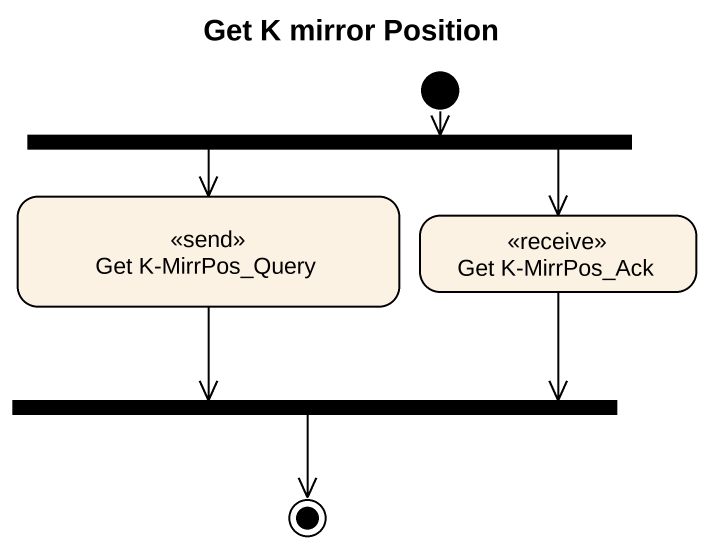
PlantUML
@startuml
title Get K mirror Position
hide empty description
state fork1 <<fork>>
state "Get K-MirrPos_Query" as Get_K_MirrPos_Query <<send>>
state "Get K-MirrPos_Ack" as Get_K_MirrPos_Ack <<receive>>
state fork2 <<join>>
[*] -left-> fork1
fork1 --> Get_K_MirrPos_Query
fork1 -right-> Get_K_MirrPos_Ack
Get_K_MirrPos_Query --> fork2
Get_K_MirrPos_Ack --> fork2
fork2 --> [*]
@enduml
